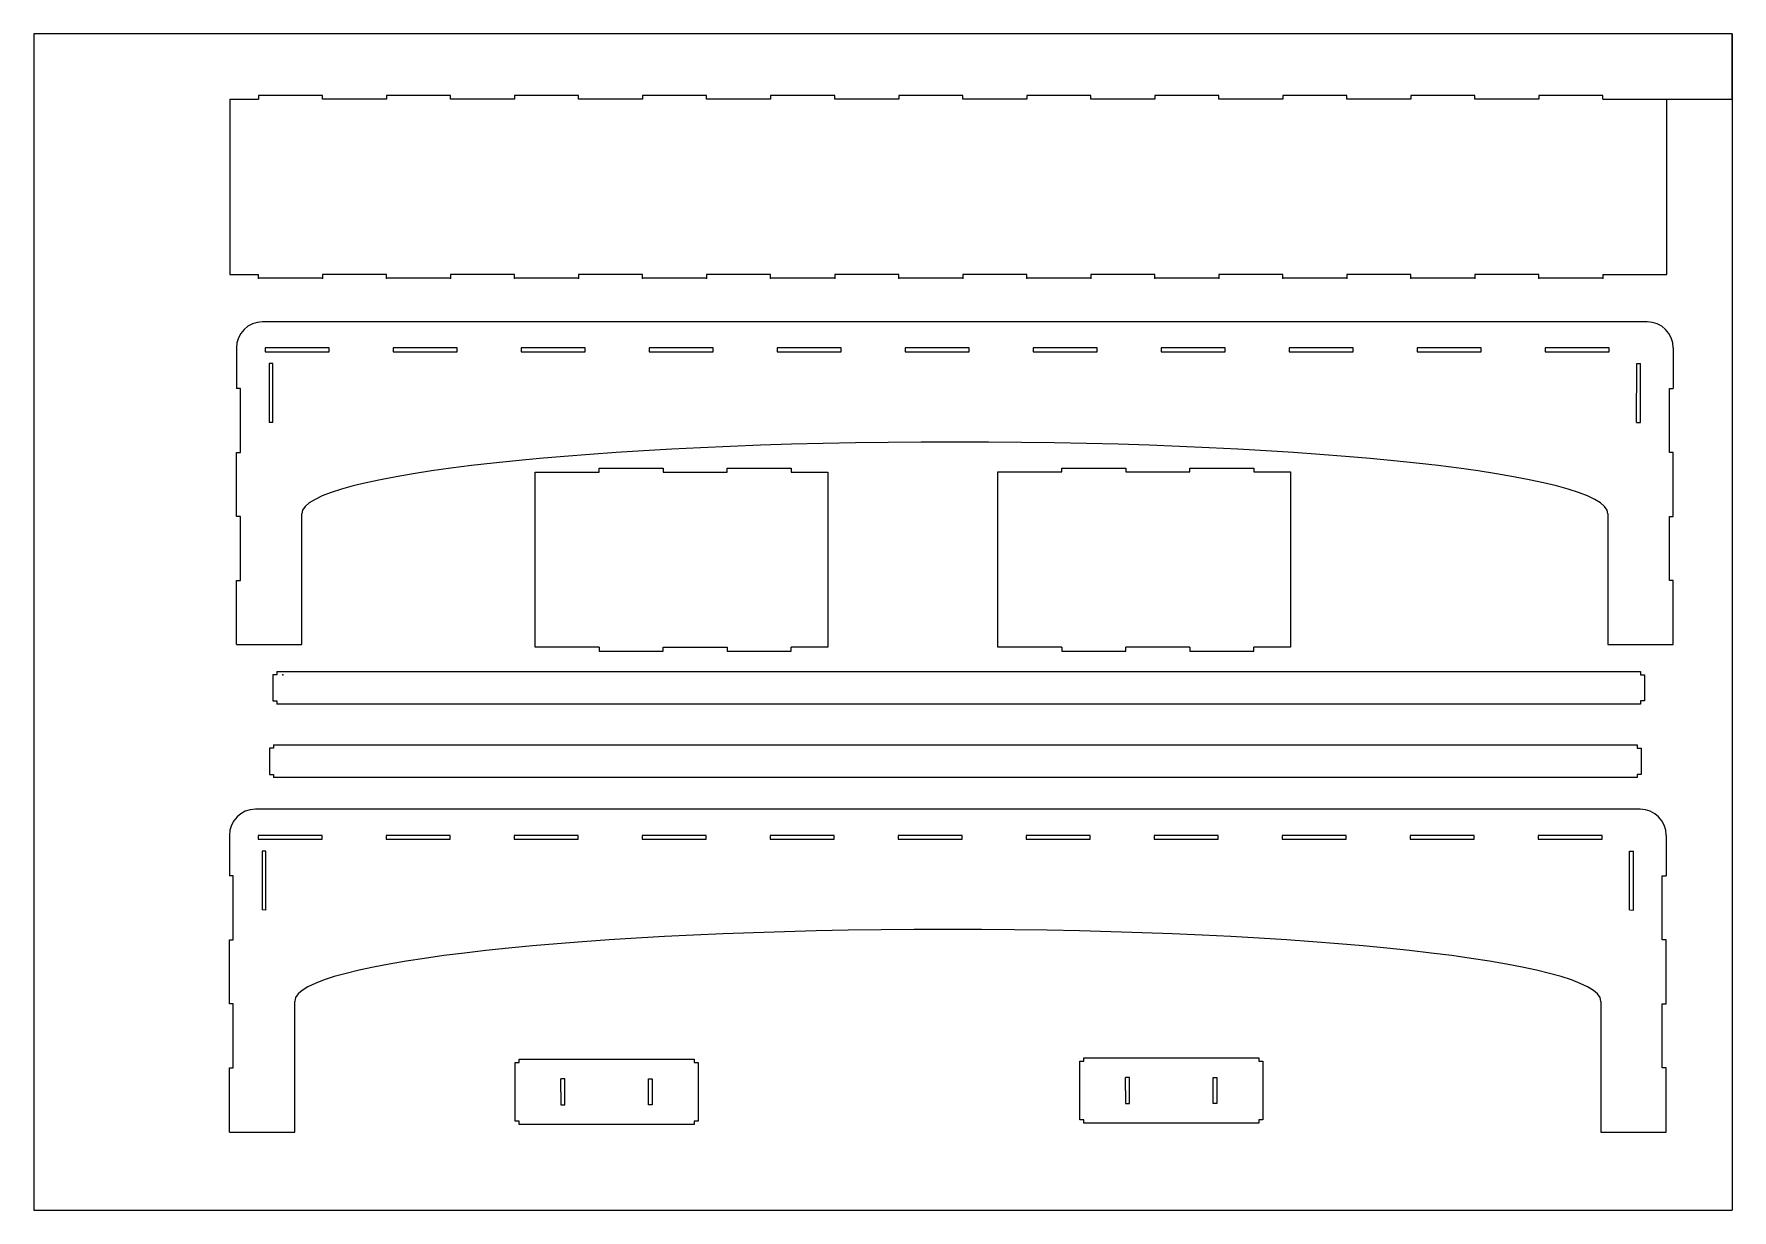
# Model space of a CAD drawing. Header units: centimetres. Extents: x 0 to 255, y 0 to 255.
# Drawn here: x 125 to 255, y 165 to 255 of the extents above; entities outside this region: 1.
import ezdxf

# ---------------------------------------------------------------- set-up
doc = ezdxf.new("R2010")
doc.units = ezdxf.units.CM
doc.header["$MEASUREMENT"] = 0
doc.layers.add('ponte v4 v43_Sketch2', color=7, linetype='Continuous')

msp = doc.modelspace()

# ---------------------------------------------------------------- linework, layer by layer
at = {"layer": 'ponte v4 v43_Sketch2'}
for p, q in [((255, 255), (125, 255)), ((125, 255), (125, 165)), ((255, 250), (255, 255)), ((255, 255), (255, 165)), ((140, 250), (142.2, 250)), ((140, 250), (140, 236.6)), ((142.2, 250.3), (142.2, 250)), ((147.1, 250.3), (142.2, 250.3)), ((147.1, 250), (147.1, 250.3)), ((152, 250), (147.1, 250)), ((156.9, 250.3), (152, 250.3)), ((152, 250.3), (152, 250)), ((156.9, 250), (156.9, 250.3)), ((161.8, 250), (156.9, 250)), ((166.7, 250.3), (161.8, 250.3)), ((161.8, 250.3), (161.8, 250)), ((166.7, 250), (166.7, 250.3)), ((171.6, 250), (166.7, 250)), ((176.5, 250.3), (171.6, 250.3)), ((171.6, 250.3), (171.6, 250)), ((176.5, 250), (176.5, 250.3)), ((181.4, 250), (176.5, 250)), ((181.4, 250.3), (181.4, 250)), ((186.3, 250.3), (181.4, 250.3)), ((186.3, 250), (186.3, 250.3)), ((191.2, 250), (186.3, 250)), ((191.2, 250.3), (191.2, 250)), ((196.1, 250.3), (191.2, 250.3)), ((196.1, 250), (196.1, 250.3)), ((201, 250), (196.1, 250)), ((205.9, 250.3), (201, 250.3)), ((201, 250.3), (201, 250)), ((205.9, 250), (205.9, 250.3)), ((210.8, 250), (205.9, 250)), ((215.7, 250.3), (210.8, 250.3)), ((210.8, 250.3), (210.8, 250)), ((215.7, 250), (215.7, 250.3)), ((220.6, 250), (215.7, 250)), ((220.6, 250.3), (220.6, 250)), ((225.5, 250.3), (220.6, 250.3)), ((225.5, 250), (225.5, 250.3)), ((230.4, 250), (225.5, 250)), ((235.3, 250.3), (230.4, 250.3)), ((230.4, 250.3), (230.4, 250)), ((235.3, 250), (235.3, 250.3)), ((240.2, 250), (235.3, 250)), ((240.2, 250.3), (240.2, 250)), ((245.1, 250.3), (240.2, 250.3)), ((245.1, 250), (245.1, 250.3)), ((245.1, 250), (250, 250)), ((250, 236.6), (250, 250)), ((250, 250), (255, 250)), ((140, 236.6), (142.2, 236.6)), ((142.2, 236.3), (142.2, 236.6)), ((147.1, 236.6), (147.1, 236.3)), ((152, 236.6), (147.1, 236.6)), ((152, 236.3), (152, 236.6)), ((161.8, 236.6), (156.9, 236.6)), ((156.9, 236.6), (156.9, 236.3)), ((161.8, 236.3), (161.8, 236.6)), ((166.7, 236.6), (166.7, 236.3)), ((171.6, 236.6), (166.7, 236.6)), ((171.6, 236.3), (171.6, 236.6)), ((181.4, 236.6), (176.5, 236.6)), ((176.5, 236.6), (176.5, 236.3)), ((181.4, 236.3), (181.4, 236.6)), ((191.2, 236.6), (186.3, 236.6)), ((186.3, 236.6), (186.3, 236.3)), ((191.2, 236.3), (191.2, 236.6)), ((201, 236.6), (196.1, 236.6)), ((196.1, 236.6), (196.1, 236.3)), ((201, 236.3), (201, 236.6)), ((205.9, 236.6), (205.9, 236.3)), ((210.8, 236.6), (205.9, 236.6)), ((210.8, 236.3), (210.8, 236.6)), ((215.7, 236.6), (215.7, 236.3)), ((220.6, 236.6), (215.7, 236.6)), ((220.6, 236.3), (220.6, 236.6)), ((225.5, 236.6), (225.5, 236.3)), ((230.4, 236.6), (225.5, 236.6)), ((230.4, 236.3), (230.4, 236.6)), ((235.3, 236.6), (235.3, 236.3)), ((240.2, 236.6), (235.3, 236.6)), ((240.2, 236.3), (240.2, 236.6)), ((245.1, 236.6), (250, 236.6)), ((245.1, 236.6), (245.1, 236.3)), ((147.1, 236.3), (142.2, 236.3)), ((156.9, 236.3), (152, 236.3)), ((166.7, 236.3), (161.8, 236.3)), ((176.5, 236.3), (171.6, 236.3)), ((186.3, 236.3), (181.4, 236.3)), ((196.1, 236.3), (191.2, 236.3)), ((205.9, 236.3), (201, 236.3)), ((215.7, 236.3), (210.8, 236.3)), ((225.5, 236.3), (220.6, 236.3)), ((235.3, 236.3), (230.4, 236.3)), ((245.1, 236.3), (240.2, 236.3)), ((248.5, 232.97), (142.5, 232.97)), ((140.5, 230.97), (140.5, 227.87)), ((147.6, 230.97), (142.7, 230.97)), ((142.7, 230.97), (142.7, 230.67)), ((142.7, 230.67), (147.6, 230.67)), ((147.6, 230.67), (147.6, 230.97)), ((152.5, 230.97), (152.5, 230.67)), ((157.4, 230.97), (152.5, 230.97)), ((152.5, 230.67), (157.4, 230.67)), ((157.4, 230.67), (157.4, 230.97)), ((162.3, 230.97), (162.3, 230.67)), ((167.2, 230.97), (162.3, 230.97)), ((162.3, 230.67), (167.2, 230.67)), ((167.2, 230.67), (167.2, 230.97)), ((177, 230.97), (172.1, 230.97)), ((172.1, 230.97), (172.1, 230.67)), ((172.1, 230.67), (177, 230.67)), ((177, 230.67), (177, 230.97)), ((181.9, 230.97), (181.9, 230.67)), ((186.8, 230.97), (181.9, 230.97)), ((181.9, 230.67), (186.8, 230.67)), ((186.8, 230.67), (186.8, 230.97)), ((196.6, 230.97), (191.7, 230.97)), ((191.7, 230.97), (191.7, 230.67)), ((191.7, 230.67), (196.6, 230.67)), ((196.6, 230.67), (196.6, 230.97)), ((206.4, 230.97), (201.5, 230.97)), ((201.5, 230.97), (201.5, 230.67)), ((201.5, 230.67), (206.4, 230.67)), ((206.4, 230.67), (206.4, 230.97)), ((211.3, 230.97), (211.3, 230.67)), ((216.2, 230.97), (211.3, 230.97)), ((211.3, 230.67), (216.2, 230.67)), ((216.2, 230.67), (216.2, 230.97)), ((221.1, 230.97), (221.1, 230.67)), ((226, 230.97), (221.1, 230.97)), ((221.1, 230.67), (226, 230.67)), ((226, 230.67), (226, 230.97)), ((230.9, 230.97), (230.9, 230.67)), ((235.8, 230.97), (230.9, 230.97)), ((230.9, 230.67), (235.8, 230.67)), ((235.8, 230.67), (235.8, 230.97)), ((240.7, 230.97), (240.7, 230.67)), ((245.6, 230.97), (240.7, 230.97)), ((240.7, 230.67), (245.6, 230.67)), ((245.6, 230.67), (245.6, 230.97)), ((250.5, 230.97), (250.5, 227.87)), ((143, 229.77), (143, 225.27)), ((143.3, 229.77), (143, 229.77)), ((143.3, 225.27), (143.3, 229.77)), ((247.68, 225.27), (247.7, 229.77)), ((247.7, 229.77), (247.98, 229.77)), ((247.98, 225.27), (247.98, 229.77)), ((140.8, 227.87), (140.5, 227.87)), ((140.8, 222.97), (140.8, 227.87)), ((250.2, 227.87), (250.5, 227.87)), ((250.2, 222.97), (250.2, 227.87)), ((143.3, 225.27), (143, 225.27)), ((247.68, 225.27), (247.98, 225.27)), ((140.5, 218.07), (140.5, 222.97)), ((140.5, 222.97), (140.8, 222.97)), ((250.5, 222.97), (250.2, 222.97)), ((250.5, 218.07), (250.5, 222.97)), ((163.38, 221.47), (168.28, 221.47)), ((163.38, 208.07), (163.38, 221.47)), ((168.28, 221.47), (168.28, 221.77)), ((168.28, 221.77), (173.18, 221.77)), ((173.18, 221.77), (173.18, 221.47)), ((173.18, 221.47), (178.08, 221.47)), ((178.08, 221.47), (178.08, 221.77)), ((178.08, 221.77), (182.98, 221.77)), ((182.98, 221.77), (182.98, 221.47)), ((182.98, 221.47), (185.78, 221.47)), ((185.78, 221.47), (185.78, 208.07)), ((198.8, 221.48), (203.7, 221.48)), ((198.8, 208.08), (198.8, 221.48)), ((203.7, 221.48), (203.7, 221.78)), ((203.7, 221.78), (208.6, 221.78)), ((208.6, 221.78), (208.6, 221.48)), ((208.6, 221.48), (213.5, 221.48)), ((213.5, 221.48), (213.5, 221.78)), ((213.5, 221.78), (218.4, 221.78)), ((218.4, 221.78), (218.4, 221.48)), ((218.4, 221.48), (221.2, 221.48)), ((221.2, 221.48), (221.2, 208.08)), ((140.8, 218.07), (140.5, 218.07)), ((140.8, 213.17), (140.8, 218.07)), ((145.5, 208.27), (145.5, 218.27)), ((245.5, 218.27), (245.5, 208.27)), ((250.2, 213.17), (250.2, 218.07)), ((250.2, 218.07), (250.5, 218.07)), ((140.5, 213.17), (140.8, 213.17)), ((140.5, 208.27), (140.5, 213.17)), ((250.5, 213.17), (250.2, 213.17)), ((250.5, 208.27), (250.5, 213.17)), ((140.5, 208.27), (145.5, 208.27)), ((168.28, 208.07), (163.38, 208.07)), ((168.28, 208.07), (168.28, 207.77)), ((173.18, 208.07), (178.08, 208.07)), ((173.18, 207.77), (173.18, 208.07)), ((178.08, 208.07), (178.08, 207.77)), ((182.98, 207.77), (182.98, 208.07)), ((185.78, 208.07), (182.98, 208.07)), ((203.7, 208.08), (198.8, 208.08)), ((203.7, 208.08), (203.7, 207.78)), ((208.6, 207.78), (208.6, 208.08)), ((213.5, 208.08), (208.6, 208.08)), ((213.5, 208.08), (213.5, 207.78)), ((218.4, 207.78), (218.4, 208.08)), ((221.2, 208.08), (218.4, 208.08)), ((245.5, 208.27), (250.5, 208.27)), ((168.28, 207.77), (173.18, 207.77)), ((178.08, 207.77), (182.98, 207.77)), ((203.7, 207.78), (208.6, 207.78)), ((213.5, 207.78), (218.4, 207.78)), ((143.3, 205.96), (143.3, 203.96)), ((143.6, 205.96), (143.3, 205.96)), ((143.6, 206.21), (143.6, 205.96)), ((143.6, 206.21), (248, 206.21)), ((248, 206.21), (248, 205.96)), ((248, 205.96), (248.3, 205.96)), ((248.3, 205.96), (248.3, 203.96)), ((143.3, 203.96), (143.6, 203.96)), ((143.6, 203.96), (143.6, 203.71)), ((248, 203.71), (143.6, 203.71)), ((248.3, 203.96), (248, 203.96)), ((248, 203.96), (248, 203.71)), ((143.34, 200.34), (143.04, 200.34)), ((143.04, 200.34), (143.04, 198.34)), ((143.34, 200.59), (247.74, 200.59)), ((143.34, 200.59), (143.34, 200.34)), ((247.74, 200.59), (247.74, 200.34)), ((247.74, 200.34), (248.04, 200.34)), ((248.04, 200.34), (248.04, 198.34)), ((143.04, 198.34), (143.34, 198.34)), ((143.34, 198.34), (143.34, 198.09)), ((247.74, 198.09), (143.34, 198.09)), ((248.04, 198.34), (247.74, 198.34)), ((247.74, 198.34), (247.74, 198.09)), ((247.96, 195.67), (141.96, 195.67)), ((139.96, 193.67), (139.96, 190.57)), ((142.16, 193.67), (142.16, 193.37)), ((147.06, 193.67), (142.16, 193.67)), ((142.16, 193.37), (147.06, 193.37)), ((142.76, 192.46), (142.46, 192.46)), ((142.46, 192.46), (142.46, 187.97)), ((142.76, 187.96), (142.76, 192.46)), ((147.06, 193.37), (147.06, 193.67)), ((156.86, 193.67), (151.96, 193.67)), ((151.96, 193.67), (151.96, 193.37)), ((151.96, 193.37), (156.86, 193.37)), ((156.86, 193.37), (156.86, 193.67)), ((166.66, 193.67), (161.76, 193.67)), ((161.76, 193.67), (161.76, 193.37)), ((161.76, 193.37), (166.66, 193.37)), ((166.66, 193.37), (166.66, 193.67)), ((171.56, 193.67), (171.56, 193.37)), ((176.46, 193.67), (171.56, 193.67)), ((171.56, 193.37), (176.46, 193.37)), ((176.46, 193.37), (176.46, 193.67)), ((186.26, 193.67), (181.36, 193.67)), ((181.36, 193.67), (181.36, 193.37)), ((181.36, 193.37), (186.26, 193.37)), ((186.26, 193.37), (186.26, 193.67)), ((196.06, 193.67), (191.16, 193.67)), ((191.16, 193.67), (191.16, 193.37)), ((191.16, 193.37), (196.06, 193.37)), ((196.06, 193.37), (196.06, 193.67)), ((205.86, 193.67), (200.96, 193.67)), ((200.96, 193.67), (200.96, 193.37)), ((200.96, 193.37), (205.86, 193.37)), ((205.86, 193.37), (205.86, 193.67)), ((210.76, 193.67), (210.76, 193.37)), ((215.66, 193.67), (210.76, 193.67)), ((210.76, 193.37), (215.66, 193.37)), ((215.66, 193.37), (215.66, 193.67)), ((225.46, 193.67), (220.56, 193.67)), ((220.56, 193.67), (220.56, 193.37)), ((220.56, 193.37), (225.46, 193.37)), ((225.46, 193.37), (225.46, 193.67)), ((235.26, 193.67), (230.36, 193.67)), ((230.36, 193.67), (230.36, 193.37)), ((230.36, 193.37), (235.26, 193.37)), ((235.26, 193.37), (235.26, 193.67)), ((245.06, 193.67), (240.16, 193.67)), ((240.16, 193.67), (240.16, 193.37)), ((240.16, 193.37), (245.06, 193.37)), ((245.06, 193.37), (245.06, 193.67)), ((247.15, 187.97), (247.16, 192.46)), ((247.16, 192.46), (247.45, 192.46)), ((247.45, 187.96), (247.45, 192.46)), ((249.96, 193.67), (249.96, 190.57)), ((140.26, 190.57), (139.96, 190.57)), ((140.26, 185.67), (140.26, 190.57)), ((249.66, 190.57), (249.96, 190.57)), ((249.66, 185.67), (249.66, 190.57)), ((142.76, 187.96), (142.46, 187.97)), ((247.15, 187.97), (247.45, 187.96)), ((139.96, 185.67), (140.26, 185.67)), ((139.96, 180.77), (139.96, 185.67)), ((249.96, 185.67), (249.66, 185.67)), ((249.96, 180.77), (249.96, 185.67)), ((140.26, 180.77), (139.96, 180.77)), ((140.26, 175.87), (140.26, 180.77)), ((144.96, 170.97), (144.96, 180.97)), ((244.96, 180.97), (244.96, 170.97)), ((249.66, 175.87), (249.66, 180.77)), ((249.66, 180.77), (249.96, 180.77)), ((139.96, 170.97), (139.96, 175.87)), ((139.96, 175.87), (140.26, 175.87)), ((161.84, 176.3), (162.14, 176.3)), ((161.84, 171.8), (161.84, 176.3)), ((162.14, 176.3), (162.14, 176.55)), ((162.14, 176.55), (175.54, 176.55)), ((175.54, 176.55), (175.54, 176.3)), ((175.54, 176.3), (175.84, 176.3)), ((175.84, 176.3), (175.84, 171.8)), ((205.07, 171.9), (205.07, 176.4)), ((205.07, 176.4), (205.37, 176.4)), ((205.37, 176.65), (218.77, 176.65)), ((205.37, 176.4), (205.37, 176.65)), ((218.77, 176.65), (218.77, 176.4)), ((218.77, 176.4), (219.07, 176.4)), ((219.07, 176.4), (219.07, 171.9)), ((249.96, 175.87), (249.66, 175.87)), ((249.96, 170.97), (249.96, 175.87)), ((165.64, 175.05), (165.34, 175.05)), ((165.34, 174.05), (165.34, 175.05)), ((165.64, 173.05), (165.64, 175.05)), ((172.04, 173.05), (172.04, 175.05)), ((172.04, 175.05), (172.34, 175.05)), ((172.34, 175.05), (172.34, 174.05)), ((208.87, 175.15), (208.57, 175.15)), ((208.57, 174.15), (208.57, 175.15)), ((208.87, 173.15), (208.87, 175.15)), ((215.27, 173.15), (215.27, 175.15)), ((215.27, 175.15), (215.57, 175.15)), ((215.57, 175.15), (215.57, 174.15)), ((165.34, 174.05), (165.34, 173.05)), ((165.34, 173.05), (165.64, 173.05)), ((172.34, 173.05), (172.04, 173.05)), ((172.34, 174.05), (172.34, 173.05)), ((208.57, 174.15), (208.57, 173.15)), ((208.57, 173.15), (208.87, 173.15)), ((215.57, 173.15), (215.27, 173.15)), ((215.57, 174.15), (215.57, 173.15)), ((162.14, 171.8), (161.84, 171.8)), ((162.14, 171.55), (162.14, 171.8)), ((175.84, 171.8), (175.54, 171.8)), ((175.54, 171.8), (175.54, 171.55)), ((205.37, 171.9), (205.07, 171.9)), ((205.37, 171.65), (205.37, 171.9)), ((218.77, 171.65), (205.37, 171.65)), ((219.07, 171.9), (218.77, 171.9)), ((218.77, 171.9), (218.77, 171.65)), ((139.96, 170.97), (144.96, 170.97)), ((175.54, 171.55), (162.14, 171.55)), ((244.96, 170.97), (249.96, 170.97)), ((125, 165), (255, 165))]:
    msp.add_line(p, q, dxfattribs=at)
for centre, start, end in [((142.5, 230.97), 90, 180), ((248.5, 230.97), 360, 90), ((141.96, 193.67), 90, 180), ((247.96, 193.67), 360, 90)]:
    msp.add_arc(centre, 2, start, end, dxfattribs=at)
for centre in [(195.5, 218.27), (194.96, 180.97)]:
    msp.add_ellipse(centre, major_axis=(-50, 0), ratio=0.11, start_param=3.141593, end_param=6.283185, dxfattribs=at)
for p in [(142.2, 236.3), (147.1, 236.3), (152, 236.3), (156.9, 236.3), (161.8, 236.3), (166.7, 236.3), (171.6, 236.3), (176.5, 236.3), (181.4, 236.3), (186.3, 236.3), (191.2, 236.3), (196.1, 236.3), (201, 236.3), (205.9, 236.3), (210.8, 236.3), (215.7, 236.3), (220.6, 236.3), (225.5, 236.3), (230.4, 236.3), (235.3, 236.3), (240.2, 236.3), (245.1, 236.3), (144.06, 205.96), (0, 0)]:
    msp.add_point(p, dxfattribs=at)

doc.saveas('drawing.dxf')
